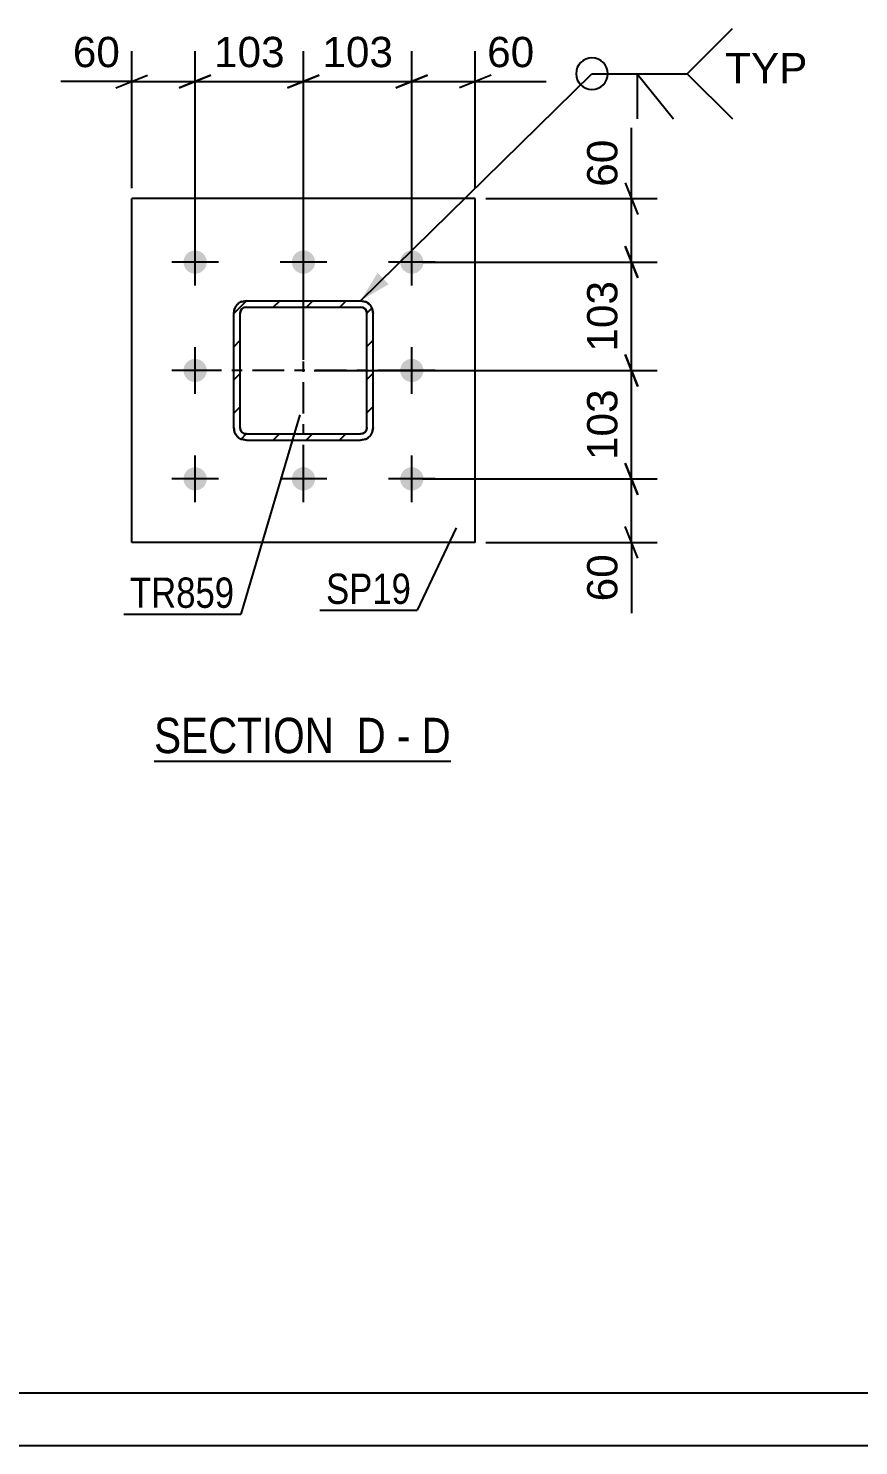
# Model space of a CAD drawing. Header units: millimetres. Extents: x -94 to 747, y -294 to 300.
# Drawn here: x 24.2 to 102.8, y -294.1 to -160.1 of the extents above; entities that cross this region are included whole.
import ezdxf

# ---------------------------------------------------------------- set-up
doc = ezdxf.new("R2010")
doc.units = ezdxf.units.MM
doc.linetypes.add('DXK_LINE_DOT2', pattern=[3.9198, 1.9599, -1.9599])
doc.linetypes.add('DXK_LINE_DOT3', pattern=[5.9187, 2.979, -0.9799, 0.9799, -0.9799])
doc.styles.add('Arial', font='ARIAL.TTF', dxfattribs={"height": 0.2})
doc.styles.add('Arial Narrow', font='ARIALN.TTF', dxfattribs={"height": 0.2})

# ---------------------------------------------------------------- blocks, each defined once
blk = doc.blocks.new('Unknown-200058970-1133')
at = {"color": 5, "linetype": 'Continuous'}
for p, q in [((-88.79, -289.13), (742.21, -289.13)), ((-93.79, -294.13), (747.21, -294.13))]:
    blk.add_line(p, q, dxfattribs=at)
blk = doc.blocks.new('Unknown-200058970-14 - 2200')
at = {"color": 6, "linetype": 'Continuous'}
blk.add_line((36.14, -229.4), (64.21, -229.4), dxfattribs=at)
at = {"color": 0, "linetype": 'Continuous'}
for points in [[(54.24, -228.65), (54.24, -225.15), (36.14, -225.15), (36.14, -228.65)], [(58.06, -228.65), (58.06, -225.15), (55.29, -225.15), (55.29, -228.65)], [(60.39, -228.65), (60.39, -225.15), (59.11, -225.15), (59.11, -228.65)], [(64.21, -228.65), (64.21, -225.15), (61.44, -225.15), (61.44, -228.65)]]:
    blk.add_wipeout(points, dxfattribs=at)
at = {"color": 7, "linetype": 'Continuous', "style": 'Arial Narrow'}
for s, p in [('SECTION ', (36.14, -228.65)), ('D', (55.29, -228.65)), ('D', (61.44, -228.65)), ('-', (59.11, -228.65))]:
    blk.add_text(s, height=3.34, dxfattribs=at).set_placement(p)
blk = doc.blocks.new('Part-200058970-2254 - 2200')
at = {"linetype": 'Continuous'}
h = blk.add_hatch(dxfattribs=at)
h.set_pattern_fill('', scale=0.7, style=0, pattern_type=0)
h.set_pattern_definition([(45, (44.872, -185.8746), (-1.57154, 1.57154), [])])
h.paths.add_polyline_path([(55.67, -185.87), (44.87, -185.87), (44.41, -185.97), (44.02, -186.23), (43.76, -186.62), (43.67, -187.07), (43.67, -197.87), (43.76, -198.33), (44.02, -198.72), (44.41, -198.98), (44.87, -199.07), (55.67, -199.07), (56.13, -198.98), (56.52, -198.72), (56.78, -198.33), (56.87, -197.87), (56.87, -187.07), (56.78, -186.62), (56.52, -186.23), (56.13, -185.97)])
h.paths.add_polyline_path([(56.23, -186.85), (56.27, -187.07), (56.27, -197.87), (56.23, -198.1), (56.1, -198.3), (55.9, -198.43), (55.67, -198.47), (44.87, -198.47), (44.64, -198.43), (44.45, -198.3), (44.32, -198.1), (44.27, -197.87), (44.27, -187.07), (44.32, -186.85), (44.45, -186.65), (44.64, -186.52), (44.87, -186.47), (55.67, -186.47), (55.9, -186.52), (56.1, -186.65)])
at = {"color": 7, "linetype": 'DXK_LINE_DOT3'}
for p, q in [((50.27, -202.47), (50.27, -182.47)), ((60.27, -192.47), (40.27, -192.47))]:
    blk.add_line(p, q, dxfattribs=at)
at = {"color": 7, "linetype": 'DXK_LINE_DOT2'}
for p, q in [((44.41, -185.97), (44.87, -185.87)), ((44.87, -185.87), (55.67, -185.87)), ((55.67, -185.87), (56.13, -185.97)), ((43.67, -187.07), (43.76, -186.62)), ((43.67, -197.87), (43.67, -187.07)), ((44.32, -186.85), (44.27, -187.07)), ((44.27, -197.87), (44.27, -187.07)), ((44.45, -186.65), (44.32, -186.85)), ((44.64, -186.52), (44.45, -186.65)), ((44.87, -186.47), (44.64, -186.52)), ((44.87, -186.47), (55.67, -186.47)), ((55.9, -186.52), (55.67, -186.47)), ((56.1, -186.65), (55.9, -186.52)), ((56.23, -186.85), (56.1, -186.65)), ((56.27, -187.07), (56.23, -186.85)), ((56.27, -197.87), (56.27, -187.07)), ((56.78, -186.62), (56.87, -187.07)), ((56.87, -197.87), (56.87, -187.07)), ((43.76, -198.33), (43.67, -197.87)), ((44.27, -197.87), (44.32, -198.1)), ((44.32, -198.1), (44.45, -198.3)), ((44.45, -198.3), (44.64, -198.43)), ((55.9, -198.43), (56.1, -198.3)), ((56.1, -198.3), (56.23, -198.1)), ((56.23, -198.1), (56.27, -197.87)), ((56.87, -197.87), (56.78, -198.33)), ((44.87, -199.07), (44.41, -198.98)), ((44.64, -198.43), (44.87, -198.47)), ((44.87, -198.47), (55.67, -198.47)), ((44.87, -199.07), (55.67, -199.07)), ((55.67, -198.47), (55.9, -198.43)), ((56.13, -198.98), (55.67, -199.07))]:
    blk.add_line(p, q, dxfattribs=at)
at = {"color": 2, "linetype": 'Continuous'}
for p, q in [((44.87, -185.87), (44.41, -185.97)), ((44.87, -185.87), (55.67, -185.87)), ((56.13, -185.97), (55.67, -185.87)), ((43.76, -186.62), (43.67, -187.07)), ((43.67, -197.87), (43.67, -187.07)), ((44.27, -187.07), (44.32, -186.85)), ((44.27, -197.87), (44.27, -187.07)), ((44.32, -186.85), (44.45, -186.65)), ((44.45, -186.65), (44.64, -186.52)), ((44.64, -186.52), (44.87, -186.47)), ((44.87, -186.47), (55.67, -186.47)), ((55.67, -186.47), (55.9, -186.52)), ((55.9, -186.52), (56.1, -186.65)), ((56.1, -186.65), (56.23, -186.85)), ((56.23, -186.85), (56.27, -187.07)), ((56.27, -197.87), (56.27, -187.07)), ((56.87, -187.07), (56.78, -186.62)), ((56.87, -197.87), (56.87, -187.07)), ((43.67, -197.87), (43.76, -198.33)), ((44.32, -198.1), (44.27, -197.87)), ((44.45, -198.3), (44.32, -198.1)), ((44.64, -198.43), (44.45, -198.3)), ((56.1, -198.3), (55.9, -198.43)), ((56.23, -198.1), (56.1, -198.3)), ((56.27, -197.87), (56.23, -198.1)), ((56.78, -198.33), (56.87, -197.87)), ((44.41, -198.98), (44.87, -199.07)), ((44.87, -198.47), (44.64, -198.43)), ((44.87, -198.47), (55.67, -198.47)), ((44.87, -199.07), (55.67, -199.07)), ((55.9, -198.43), (55.67, -198.47)), ((55.67, -199.07), (56.13, -198.98))]:
    blk.add_line(p, q, dxfattribs=at)
at = {"color": 7, "linetype": 'DXK_LINE_DOT2'}
for centre, start, end in [((44.87, -187.07), 112.5, 157.5), ((55.67, -187.07), 22.5, 67.5), ((44.87, -197.87), 202.5, 247.5), ((55.67, -197.87), 292.5, 337.5)]:
    blk.add_arc(centre, 1.2, start, end, dxfattribs=at)
at = {"color": 2, "linetype": 'Continuous'}
for centre, start, end in [((44.87, -187.07), 112.5, 157.5), ((55.67, -187.07), 22.5, 67.5), ((44.87, -197.87), 202.5, 247.5), ((55.67, -197.87), 292.5, 337.5)]:
    blk.add_arc(centre, 1.2, start, end, dxfattribs=at)
blk = doc.blocks.new('Bolt-200058970-2281 - 2200')
at = {"linetype": 'Continuous'}
for points in [[(40.02, -183.32, -1), (40.02, -181.12, -1)], [(50.27, -183.32, -1), (50.27, -181.12, -1)], [(60.52, -183.32, -1), (60.52, -181.12, -1)], [(40.02, -193.57, -1), (40.02, -191.37, -1)], [(60.52, -193.57, -1), (60.52, -191.37, -1)], [(40.02, -203.82, -1), (40.02, -201.62, -1)], [(50.27, -203.82, -1), (50.27, -201.62, -1)], [(60.52, -203.82, -1), (60.52, -201.62, -1)]]:
    blk.add_hatch(color=1, dxfattribs=at).paths.add_polyline_path(points)
at = {"color": 1, "linetype": 'Continuous'}
for p, q in [((40.02, -184.42), (40.02, -180.02)), ((50.27, -184.42), (50.27, -180.02)), ((60.52, -184.42), (60.52, -180.02)), ((42.22, -182.22), (37.82, -182.22)), ((52.47, -182.22), (48.07, -182.22)), ((62.72, -182.22), (58.32, -182.22)), ((40.02, -194.67), (40.02, -190.27)), ((60.52, -194.67), (60.52, -190.27)), ((42.22, -192.47), (37.82, -192.47)), ((62.72, -192.47), (58.32, -192.47)), ((40.02, -204.92), (40.02, -200.52)), ((50.27, -204.92), (50.27, -200.52)), ((60.52, -204.92), (60.52, -200.52)), ((42.22, -202.72), (37.82, -202.72)), ((52.47, -202.72), (48.07, -202.72)), ((62.72, -202.72), (58.32, -202.72))]:
    blk.add_line(p, q, dxfattribs=at)
blk = doc.blocks.new('Part-200058970-2382 - 2200')
at = {"color": 2, "linetype": 'Continuous'}
for p, q in [((66.52, -176.22), (34.02, -176.22)), ((34.02, -208.72), (34.02, -176.22)), ((66.52, -208.72), (66.52, -176.22)), ((66.52, -208.72), (34.02, -208.72))]:
    blk.add_line(p, q, dxfattribs=at)
blk = doc.blocks.new('StraightDimension-200058970-2413 - 2200')
at = {"color": 7, "linetype": 'Continuous'}
for p, q in [((80.72, -201.22), (81.92, -204.22)), ((61.52, -202.72), (83.72, -202.72)), ((81.32, -208.72), (81.32, -202.72)), ((81.92, -210.22), (80.72, -207.22)), ((67.52, -208.72), (83.72, -208.72)), ((81.32, -208.72), (81.32, -215.42)), ((81.32, -208.72), (81.32, -215.42))]:
    blk.add_line(p, q, dxfattribs=at)
at = {"color": 0}
blk.add_wipeout([(80.57, -209.25), (76.37, -209.25), (76.37, -214.9), (80.57, -214.9)], dxfattribs=at)
at = {"color": 3, "style": 'Arial'}
blk.add_text('60', height=2.865, rotation=90.0002, dxfattribs=at).set_placement((79.97, -214.3))
blk = doc.blocks.new('StraightDimension-200058970-2385 - 2200')
at = {"color": 7, "linetype": 'Continuous'}
for p, q in [((80.72, -180.72), (81.92, -183.72)), ((61.52, -182.22), (83.72, -182.22)), ((81.32, -192.47), (81.32, -182.22)), ((81.92, -193.97), (80.72, -190.97)), ((51.27, -192.47), (83.72, -192.47))]:
    blk.add_line(p, q, dxfattribs=at)
at = {"color": 0}
blk.add_wipeout([(80.57, -183.41), (76.37, -183.41), (76.37, -191.29), (80.57, -191.29)], dxfattribs=at)
at = {"color": 3, "style": 'Arial'}
blk.add_text('103', height=2.865, rotation=90.0002, dxfattribs=at).set_placement((79.97, -190.69))
blk = doc.blocks.new('StraightDimension-200058970-2434 - 2200')
at = {"color": 7, "linetype": 'Continuous'}
for p, q in [((40.02, -181.22), (40.02, -162.29)), ((50.27, -191.47), (50.27, -162.29)), ((38.52, -165.74), (41.52, -164.54)), ((51.77, -164.54), (48.77, -165.74)), ((40.02, -165.14), (50.27, -165.14))]:
    blk.add_line(p, q, dxfattribs=at)
at = {"color": 0}
blk.add_wipeout([(49.08, -164.39), (49.08, -160.19), (41.21, -160.19), (41.21, -164.39)], dxfattribs=at)
at = {"color": 3, "style": 'Arial'}
blk.add_text('103', height=2.865, dxfattribs=at).set_placement((41.81, -163.79))
blk = doc.blocks.new('StraightDimension-200058970-2394 - 2200')
at = {"color": 7, "linetype": 'Continuous'}
for p, q in [((81.32, -176.22), (81.32, -169.53)), ((81.32, -176.22), (81.32, -169.53)), ((80.72, -174.72), (81.92, -177.72)), ((67.52, -176.22), (83.72, -176.22)), ((81.32, -182.22), (81.32, -176.22)), ((81.92, -183.72), (80.72, -180.72)), ((61.52, -182.22), (83.72, -182.22))]:
    blk.add_line(p, q, dxfattribs=at)
at = {"color": 0}
blk.add_wipeout([(80.57, -170.05), (76.37, -170.05), (76.37, -175.7), (80.57, -175.7)], dxfattribs=at)
at = {"color": 3, "style": 'Arial'}
blk.add_text('60', height=2.865, rotation=90.0002, dxfattribs=at).set_placement((79.97, -175.1))
blk = doc.blocks.new('StraightDimension-200058970-2404 - 2200')
at = {"color": 7, "linetype": 'Continuous'}
for p, q in [((80.72, -190.97), (81.92, -193.97)), ((51.27, -192.47), (83.72, -192.47)), ((81.32, -202.72), (81.32, -192.47)), ((81.92, -204.22), (80.72, -201.22)), ((61.52, -202.72), (83.72, -202.72))]:
    blk.add_line(p, q, dxfattribs=at)
at = {"color": 0}
blk.add_wipeout([(80.57, -193.66), (76.37, -193.66), (76.37, -201.54), (80.57, -201.54)], dxfattribs=at)
at = {"color": 3, "style": 'Arial'}
blk.add_text('103', height=2.865, rotation=90.0002, dxfattribs=at).set_placement((79.97, -200.94))
blk = doc.blocks.new('StraightDimension-200058970-2424 - 2200')
at = {"color": 7, "linetype": 'Continuous'}
for p, q in [((34.02, -175.22), (34.02, -162.29)), ((40.02, -181.22), (40.02, -162.29)), ((32.52, -165.74), (35.52, -164.54)), ((41.52, -164.54), (38.52, -165.74)), ((34.02, -165.14), (27.32, -165.14)), ((34.02, -165.14), (27.32, -165.14)), ((34.02, -165.14), (40.02, -165.14))]:
    blk.add_line(p, q, dxfattribs=at)
at = {"color": 0}
blk.add_wipeout([(33.5, -164.39), (33.5, -160.19), (27.85, -160.19), (27.85, -164.39)], dxfattribs=at)
at = {"color": 3, "style": 'Arial'}
blk.add_text('60', height=2.865, dxfattribs=at).set_placement((28.45, -163.79))
blk = doc.blocks.new('StraightDimension-200058970-2443 - 2200')
at = {"color": 7, "linetype": 'Continuous'}
for p, q in [((50.27, -191.47), (50.27, -162.29)), ((60.52, -181.22), (60.52, -162.29)), ((48.77, -165.74), (51.77, -164.54)), ((62.02, -164.54), (59.02, -165.74)), ((50.27, -165.14), (60.52, -165.14))]:
    blk.add_line(p, q, dxfattribs=at)
at = {"color": 0}
blk.add_wipeout([(59.33, -164.39), (59.33, -160.19), (51.46, -160.19), (51.46, -164.39)], dxfattribs=at)
at = {"color": 3, "style": 'Arial'}
blk.add_text('103', height=2.865, dxfattribs=at).set_placement((52.06, -163.79))
blk = doc.blocks.new('StraightDimension-200058970-2452 - 2200')
at = {"color": 7, "linetype": 'Continuous'}
for p, q in [((60.52, -181.22), (60.52, -162.29)), ((66.52, -175.22), (66.52, -162.29)), ((59.02, -165.74), (62.02, -164.54)), ((68.02, -164.54), (65.02, -165.74)), ((60.52, -165.14), (66.52, -165.14)), ((66.52, -165.14), (73.22, -165.14)), ((66.52, -165.14), (73.22, -165.14))]:
    blk.add_line(p, q, dxfattribs=at)
at = {"color": 0}
blk.add_wipeout([(72.69, -164.39), (72.69, -160.19), (67.05, -160.19), (67.05, -164.39)], dxfattribs=at)
at = {"color": 3, "style": 'Arial'}
blk.add_text('60', height=2.865, dxfattribs=at).set_placement((67.65, -163.79))
blk = doc.blocks.new('Mark-200058970-2250 - 2200')
at = {"color": 0}
blk.add_wipeout([(43.73, -214.91), (43.73, -211.91), (33.86, -211.91), (33.86, -214.91)], dxfattribs=at)
blk.add_wipeout([(43.73, -214.91), (43.73, -211.91), (33.86, -211.91), (33.86, -214.91)], dxfattribs=at)
at = {"color": 30, "linetype": 'Continuous'}
for p in [(49.92, -196.66), (33.26, -215.51)]:
    blk.add_line(p, (44.33, -215.51), dxfattribs=at)
at = {"color": 3, "style": 'Arial Narrow'}
blk.add_text('TR859', height=2.863, dxfattribs=at).set_placement((33.86, -214.91))
blk = doc.blocks.new('Mark-200058970-2378 - 2200')
at = {"color": 0}
blk.add_wipeout([(60.44, -214.54), (60.44, -211.54), (52.41, -211.54), (52.41, -214.54)], dxfattribs=at)
blk.add_wipeout([(60.44, -214.54), (60.44, -211.54), (52.41, -211.54), (52.41, -214.54)], dxfattribs=at)
at = {"color": 30, "linetype": 'Continuous'}
for p in [(64.73, -207.34), (51.81, -215.14)]:
    blk.add_line(p, (61.04, -215.14), dxfattribs=at)
at = {"color": 3, "style": 'Arial Narrow'}
blk.add_text('SP19', height=2.863, dxfattribs=at).set_placement((52.41, -214.54))
blk = doc.blocks.new('WeldMark-200058970-2462 - 2200')
at = {"linetype": 'Continuous'}
blk.add_hatch(color=30, dxfattribs=at).paths.add_polyline_path([(58.34, -184.31), (55.67, -185.87), (57.29, -183.24)])
at = {"color": 30, "linetype": 'Continuous'}
for p, q in [((55.67, -185.87), (77.56, -164.41)), ((77.56, -164.41), (86.56, -164.41))]:
    blk.add_line(p, q, dxfattribs=at)
at = {"color": 3, "linetype": 'Continuous'}
for q in [(85.27, -168.69), (81.85, -168.69)]:
    blk.add_line((81.85, -164.41), q, dxfattribs=at)
for start, end in [(90, 270), (270, 90)]:
    blk.add_arc((77.56, -164.41), 1.5, start, end, dxfattribs=at)
at = {"color": 0, "linetype": 'Continuous'}
blk.add_wipeout([(97.93, -165.31), (97.93, -162.31), (90.16, -162.31), (90.16, -165.31)], dxfattribs=at)
blk.add_wipeout([(97.93, -165.31), (97.93, -162.31), (90.16, -162.31), (90.16, -165.31)], dxfattribs=at)
at = {"color": 3, "linetype": 'Continuous'}
for q in [(90.85, -160.12), (90.85, -168.69)]:
    blk.add_line((86.56, -164.41), q, dxfattribs=at)
at = {"color": 3, "linetype": 'Continuous', "style": 'Arial'}
blk.add_text('TYP', height=2.865, dxfattribs=at).set_placement((90.16, -165.31))

msp = doc.modelspace()

# ---------------------------------------------------------------- block references
for name in ['Unknown-200058970-1133', 'Part-200058970-2382 - 2200', 'Bolt-200058970-2281 - 2200', 'Part-200058970-2254 - 2200']:
    msp.add_blockref(name, (0, 0))

# ---------------------------------------------------------------- next in the draw order: block references
for name in ['StraightDimension-200058970-2385 - 2200', 'Mark-200058970-2250 - 2200', 'StraightDimension-200058970-2413 - 2200', 'Unknown-200058970-14 - 2200']:
    msp.add_blockref(name, (0, 0))

# ---------------------------------------------------------------- next in the draw order: block references
for name in ['StraightDimension-200058970-2434 - 2200', 'StraightDimension-200058970-2394 - 2200', 'Mark-200058970-2378 - 2200']:
    msp.add_blockref(name, (0, 0))

# ---------------------------------------------------------------- next in the draw order: block references
for name in ['StraightDimension-200058970-2424 - 2200', 'StraightDimension-200058970-2404 - 2200']:
    msp.add_blockref(name, (0, 0))

# ---------------------------------------------------------------- next in the draw order: block references
msp.add_blockref('StraightDimension-200058970-2443 - 2200', (0, 0))

# ---------------------------------------------------------------- next in the draw order: block references
msp.add_blockref('StraightDimension-200058970-2452 - 2200', (0, 0))

# ---------------------------------------------------------------- next in the draw order: block references
msp.add_blockref('WeldMark-200058970-2462 - 2200', (0, 0))

doc.saveas('drawing.dxf')
